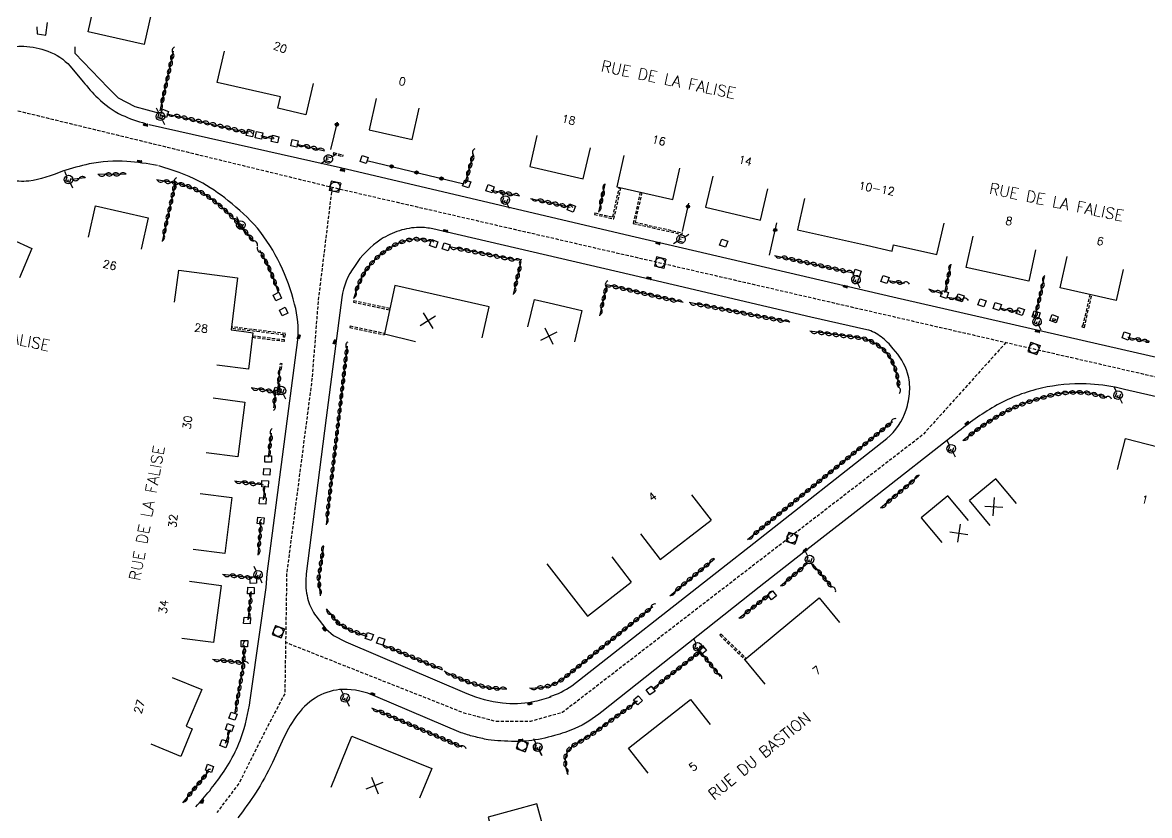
# Model space of a CAD drawing. Header units: millimetres. Extents: x 184999 to 186001, y 128999 to 130000.
# Drawn here: x 185526.6 to 185702.5, y 129392.8 to 129516.6 of the extents above; entities that cross this region are included whole.
import ezdxf
from ezdxf.enums import TextEntityAlignment as Align

# ---------------------------------------------------------------- set-up
doc = ezdxf.new("R2010")
doc.units = ezdxf.units.MM
doc.linetypes.add('DASHED', pattern=[0.75, 0.5, -0.25])
doc.layers.get('0').update_dxf_attribs({"linetype": 'CONTINUOUS'})
for name, color, linetype in [('W0001', 6, 'DASHED'), ('W0008', 7, 'CONTINUOUS'), ('W0100', 7, 'CONTINUOUS'), ('W0112', 1, 'DASHED'), ('W0310', 3, 'CONTINUOUS'), ('W0322', 7, 'CONTINUOUS'), ('W0400', 7, 'CONTINUOUS'), ('W0420', 7, 'CONTINUOUS'), ('W0471', 7, 'CONTINUOUS'), ('W0989', 7, 'CONTINUOUS'), ('W0991', 7, 'CONTINUOUS')]:
    doc.layers.add(name, color=color, linetype=linetype)
doc.styles.get("Standard").update_dxf_attribs({"font": 'romans.shx', "width": 0.85})

# ---------------------------------------------------------------- blocks, each defined once
blk = doc.blocks.new('T400')
for p, q in [((-0.15, 0.3), (0.15, 0.3)), ((-0.15, -0.25), (-0.15, 0.3)), ((-0.15, 0.15), (0.15, 0.15)), ((-0.15, 0), (0.15, 0)), ((0.15, 0.3), (0.15, -0.25)), ((-0.15, -0.15), (0.15, -0.15)), ((-0.15, -0.25), (-0.15, -0.3)), ((-0.15, -0.3), (0.15, -0.3)), ((0.15, -0.3), (0.15, -0.25))]:
    blk.add_line(p, q)
blk = doc.blocks.new('T420')
for p, q in [((0.75, 0.75), (-0.75, 0.75)), ((-0.75, 0.75), (-0.75, -0.75)), ((0.75, 0.75), (0.75, -0.75)), ((0.75, -0.75), (-0.75, -0.75))]:
    blk.add_line(p, q)
blk.add_ellipse((0, 0), major_axis=(-0.53, 0.53), ratio=1, start_param=3.926991, end_param=10.210176)
blk = doc.blocks.new('T471')
for p, q in [((-0.333334, 0.333334), (-0.333334, -0.333334)), ((-0.333334, 0.333334), (0.333334, 0.333334)), ((-0.333334, 0), (0, 0)), ((0.500001, 0.500001), (1.000002, 1.000002)), ((-0.500001, -0.500001), (-1.000002, -1.000002)), ((-0.333334, -0.333334), (0.333334, -0.333334))]:
    blk.add_line(p, q)
blk.add_ellipse((0, 0), major_axis=(0.471405, 0.471405), ratio=1, start_param=5.4977871438, end_param=11.780972451)
blk = doc.blocks.new('t112o')
at = {"color": 0, "linetype": 'Continuous'}
for p, q in [((-0.5, 0.5), (0.5, 0.5)), ((-0.5, -0.5), (-0.5, 0.5)), ((0.5, 0.5), (0.5, -0.5)), ((0.5, -0.5), (-0.5, -0.5))]:
    blk.add_line(p, q, dxfattribs=at)
blk = doc.blocks.new('t991o')
at = {"color": 0, "linetype": 'Continuous'}
for p, q in [((-1, 1), (1, -1)), ((-1, -1), (1, 1))]:
    blk.add_line(p, q, dxfattribs=at)
blk = doc.blocks.new('t310o')
at = {"color": 0, "linetype": 'Continuous'}
for centre, start, end in [((-0.5, 0.38), 216.8699, 323.1304), ((0.5, -0.37), 36.8699, 143.1303)]:
    blk.add_arc(centre, 0.625, start, end, dxfattribs=at)
blk = doc.blocks.new('t322o')
at = {"color": 0, "linetype": 'Continuous'}
for radius in [0.25, 0.15]:
    blk.add_circle((0, 0), radius, dxfattribs=at)

msp = doc.modelspace()

# ---------------------------------------------------------------- linework, layer by layer
at = {"layer": 'W0001', "flags": 128}
for points in [[(185516.41, 129505.13), (185574.92, 129490.9), (185680.14, 129466.66), (185730.5, 129455.13), (185740.21, 129462.28), (185751.22, 129470.38)], [(185574.92, 129490.9), (185572.75, 129473.18), (185571.79, 129460.99), (185567.83, 129430.55), (185567.55, 129411.87), (185564.31, 129405.68), (185560.39, 129397.84), (185556.94, 129393.31)], [(185680.14, 129466.66), (185667.16, 129452.25), (185610.89, 129408.9), (185605.91, 129407.52), (185600.4, 129407.52), (185595.53, 129408.82), (185576.83, 129416.21), (185567.67, 129419.83)]]:
    msp.add_lwpolyline(points, dxfattribs=at)
at = {"layer": 'W0008', "flags": 128}
for points in [[(185528.82, 129515.92), (185528.89, 129514.83), (185530.23, 129514.62), (185530.49, 129516.59)], [(185534.74, 129512.82), (185534.78, 129511.81), (185539.96, 129506.39), (185541.52, 129504.85), (185544.12, 129503.48), (185547.97, 129502.43)]]:
    msp.add_lwpolyline(points, dxfattribs=at)
for points in [[(185547.66, 129494.29, 0.0273), (185542.9, 129494.93, 0.0645), (185537, 129494.52, 0.0233), (185532.82, 129493.41, -0.0709), (185527.56, 129491.85, -0.0749), (185524.52, 129492.02, -0.0733), (185521.62, 129493.07, -0.0973), (185518.4, 129495.74, -0.0997), (185516.44, 129499.41, -0.0895), (185516.05, 129503.1, -0.0885), (185516.95, 129506.68, -0.072), (185518.55, 129509.16, -0.0683), (185520.78, 129511.11, -0.0726), (185523.68, 129512.48, -0.08), (185526.81, 129512.91, -0.086), (185530.53, 129512.11, -0.1264), (185534.04, 129509.8), (185536.07, 129507.36, 0.0271), (185538.35, 129504.83, 0.0795), (185542.09, 129502.16, 0.0405), (185545.82, 129500.84)], [(185546.35, 129500.69), (185576.22, 129493.95), (185621.59, 129483.31), (185629.66, 129481.46), (185662.48, 129473.81), (185685.92, 129468.43), (185710.45, 129462.79), (185718.94, 129460.81, 0.0284), (185723.47, 129459.98, 0.0644), (185728.04, 129459.98, 0.0374), (185731.09, 129460.7, 0.085), (185736, 129462.92), (185749.69, 129472.98)], [(185553.66, 129394.16, 0.029), (185557.82, 129399.36, 0.0776), (185561.21, 129406.39, 0.0368), (185562.35, 129412.3), (185564.61, 129428.42), (185564.77, 129430.53), (185569.56, 129467.1, 0.0926), (185569.07, 129472.66, 0.0521), (185566.82, 129478.86, 0.0625), (185563.27, 129484.49, 0.0505), (185558.7, 129488.79, 0.0475), (185554.14, 129491.85, 0.0438), (185547.86, 129494.22)], [(185608.93, 129411.39, 0.078), (185612.35, 129413.07), (185635.71, 129431.39), (185640.8, 129435.32), (185661.53, 129451.67, 0.1443), (185664.54, 129456.13, 0.0684), (185665.1, 129459.02, 0.0854), (185664.79, 129461.86, 0.1033), (185662.54, 129465.69, 0.0535), (185660.67, 129467.53, 0.1088), (185658.41, 129468.65), (185649.66, 129470.62), (185621.33, 129477.28), (185590.68, 129484.38, 0.0592), (185588.52, 129484.61, 0.0744), (185585.43, 129484.11, 0.0656), (185582.59, 129482.77, 0.104), (185578.41, 129478.54, 0.1149), (185576.43, 129473.7), (185574.02, 129454.88), (185570.88, 129430.56), (185570.83, 129429.52, 0.0845), (185571.21, 129426.38, 0.0933), (185572.4, 129423.97), (185573.97, 129421.96), (185575.16, 129420.9), (185577.06, 129419.91), (185595.96, 129411.89, 0.0738), (185601.52, 129410.4, 0.0736), (185606.19, 129410.58, 0.0257), (185609.13, 129411.36)], [(185706.6, 129457.51), (185698.63, 129459.32), (185697.8, 129459.52, 0.0498), (185692.67, 129460.2, 0.0645), (185685.7, 129459.53, 0.069), (185678.75, 129456.91, 0.0408), (185672.79, 129452.82), (185659.08, 129442.09), (185648.58, 129433.91), (185641.63, 129428.46), (185617.04, 129409.01, -0.0638), (185612.84, 129406.4, -0.0349), (185609.65, 129405.32, -0.0429), (185605.63, 129404.47, -0.0375), (185601.3, 129404.48, -0.0271), (185599.28, 129404.65, -0.0228), (185597.06, 129405.17, -0.038), (185595.1, 129405.75), (185581.74, 129411.42, 0.1094), (185576.61, 129412.51, 0.1161), (185572.74, 129411.44, 0.102), (185569.6, 129408.65, 0.055), (185567.41, 129404.98), (185565.6, 129401.1, -0.0345), (185562.97, 129396.32, -0.017), (185560.21, 129392.46)]]:
    msp.add_lwpolyline(points, format="xyb", dxfattribs=at)
at = {"layer": 'W0100'}
for p, q in [((185678.58, 129445.37), (185674.46, 129441.97)), ((185681.77, 129441.52), (185678.58, 129445.37)), ((185631.05, 129442.88), (185634.1, 129438.91)), ((185677.65, 129438.11), (185674.46, 129441.97)), ((185626.15, 129432.81), (185634.1, 129438.91)), ((185623.1, 129436.77), (185626.15, 129432.81)), ((185618.58, 129433.21), (185621.63, 129429.25))]:
    msp.add_line(p, q, dxfattribs=at)
at = {"layer": 'W0100', "flags": 128}
for points in [[(185546.69, 129518.03), (185545.59, 129513.16), (185536.86, 129515.13), (185537.96, 129520)], [(185571.96, 129507.07), (185570.83, 129502.2), (185566.46, 129503.23), (185566.87, 129504.99), (185556.99, 129507.26), (185558.11, 129512.13)], [(185581.8, 129504.74), (185580.71, 129499.86), (185587.41, 129498.36), (185588.5, 129503.24)], [(185606.91, 129498.99), (185605.78, 129494.12), (185614.13, 129492.18), (185615.26, 129497.05)], [(185620.5, 129495.83), (185619.41, 129490.95), (185628.14, 129488.99), (185629.24, 129493.86)], [(185634.36, 129492.63), (185633.23, 129487.76), (185641.8, 129485.76), (185642.94, 129490.63)], [(185648.68, 129489.14), (185647.57, 129484.26), (185658.35, 129481.83), (185662.37, 129480.92), (185662.59, 129481.89), (185669.36, 129480.38), (185670.47, 129485.26)], [(185536.88, 129483.1), (185537.98, 129487.98), (185546.21, 129486.12), (185545.1, 129481.24)], [(185518.42, 129481.27), (185520.34, 129485.88), (185525.29, 129483.82), (185524.87, 129482.8), (185528.06, 129481.34), (185526.14, 129476.73)], [(185684.77, 129481.14), (185683.72, 129476.25), (185673.94, 129478.37), (185675, 129483.25)], [(185698.46, 129478.06), (185697.34, 129473.19), (185688.58, 129475.21), (185689.7, 129480.09)], [(185550.34, 129472.97), (185550.99, 129477.93), (185560.17, 129476.73), (185559.17, 129468.62), (185561.59, 129468.32), (185562.58, 129468.19), (185561.87, 129462.49), (185556.91, 129463.11)], [(185598.37, 129467.38), (185599.46, 129472.25), (185584.73, 129475.56), (185583.11, 129468.03), (185587.97, 129466.81)], [(185605.48, 129469.11), (185606.52, 129473.39), (185608.84, 129472.85), (185613.91, 129471.65), (185612.77, 129466.78)], [(185556.36, 129458.01), (185561.32, 129457.37), (185560.21, 129448.81), (185555.25, 129449.45)], [(185697.57, 129446.83), (185698.82, 129451.68), (185709.1, 129449.02), (185707.85, 129444.18)], [(185554.34, 129443.1), (185559.3, 129442.47), (185558.18, 129433.71), (185553.22, 129434.34)], [(185674.27, 129438.86), (185671.08, 129442.71), (185666.92, 129439.27), (185670.11, 129435.42)], [(185608.43, 129432.09), (185614.8, 129423.96), (185621.63, 129429.25)], [(185552.65, 129429.39), (185557.61, 129428.74), (185556.43, 129419.83), (185551.47, 129420.48)], [(185642.56, 129413.35), (185639.37, 129417.2), (185650.98, 129426.82), (185654.17, 129422.96)], [(185549.98, 129414.39), (185554.6, 129412.47), (185552.16, 129406.75), (185553.07, 129406.33), (185551.29, 129402.03), (185546.67, 129403.95)], [(185624.3, 129399.42), (185621.22, 129403.36), (185630.89, 129410.94), (185633.98, 129407.01)], [(185574.81, 129397.25), (185578.03, 129405.2), (185590.48, 129400.16), (185588.6, 129395.53)], [(185610.34, 129382.13), (185606.91, 129394.63), (185599.32, 129392.59), (185600.62, 129387.76)]]:
    msp.add_lwpolyline(points, dxfattribs=at)
at = {"layer": 'W0112'}
for p, q in [((185575.17, 129496.3), (185575.11, 129496.06)), ((185575.11, 129496.06), (185576.53, 129495.7)), ((185575.17, 129496.3), (185576.6, 129495.94)), ((185576.6, 129495.94), (185576.53, 129495.7)), ((185618.74, 129486.25), (185619.78, 129490.87)), ((185618.93, 129485.95), (185620.03, 129490.81)), ((185623.05, 129490.13), (185621.95, 129485.25)), ((185623.29, 129490.08), (185622.24, 129485.44)), ((185615.96, 129486.88), (185615.9, 129486.64)), ((185615.9, 129486.64), (185618.93, 129485.95)), ((185615.96, 129486.88), (185618.74, 129486.25)), ((185621.95, 129485.25), (185629.52, 129483.53)), ((185622.24, 129485.44), (185629.58, 129483.77)), ((185629.58, 129483.77), (185629.49, 129483.47)), ((185692.19, 129469.33), (185693.3, 129474.12)), ((185578.31, 129473.22), (185578.26, 129472.97)), ((185578.26, 129472.97), (185583.91, 129471.76)), ((185578.31, 129473.22), (185583.97, 129472)), ((185692.38, 129469.02), (185693.54, 129474.07)), ((185567.36, 129467.84), (185559.2, 129468.85)), ((185567.64, 129468.05), (185559.23, 129469.1)), ((185577.74, 129469.26), (185577.7, 129469.02)), ((185577.7, 129469.02), (185583.08, 129467.86)), ((185577.74, 129469.26), (185583.13, 129468.11)), ((185687.48, 129470.4), (185687.43, 129470.16)), ((185687.43, 129470.16), (185687.82, 129470.08)), ((185687.48, 129470.4), (185687.87, 129470.32)), ((185687.87, 129470.32), (185687.82, 129470.08)), ((185692.07, 129469.36), (185692.01, 129469.12)), ((185692.01, 129469.12), (185692.38, 129469.02)), ((185692.07, 129469.36), (185692.19, 129469.33)), ((185567.49, 129466.8), (185562.48, 129467.42)), ((185567.52, 129467.05), (185562.51, 129467.67)), ((185567.32, 129467.51), (185567.36, 129467.84)), ((185567.57, 129467.48), (185567.32, 129467.51)), ((185567.49, 129466.8), (185567.52, 129467.05)), ((185567.57, 129467.48), (185567.64, 129468.05)), ((185583.13, 129468.11), (185583.08, 129467.86)), ((185702.01, 129466.97), (185701.99, 129466.72)), ((185701.99, 129466.72), (185702.44, 129466.69)), ((185702.01, 129466.97), (185702.46, 129466.94)), ((185702.46, 129466.94), (185702.44, 129466.69)), ((185566.75, 129462.42), (185566.86, 129463.37)), ((185566.75, 129462.42), (185567, 129462.39)), ((185567.11, 129463.34), (185566.86, 129463.37)), ((185567, 129462.39), (185567.11, 129463.34)), ((185635.66, 129421.13), (185635.49, 129420.95)), ((185635.49, 129420.95), (185639.37, 129417.2)), ((185635.66, 129421.13), (185639.54, 129417.38))]:
    msp.add_line(p, q, dxfattribs=at)
at = {"layer": 'W0310'}
for p, q in [((185548.08, 129502.81), (185550.18, 129512.12)), ((185549.15, 129502.37), (185561.87, 129499.4)), ((185563.81, 129498.95), (185565.71, 129498.47)), ((185569.4, 129497.64), (185573.73, 129496.6)), ((185595.73, 129491.48), (185597.03, 129496.14)), ((185536.3, 129492.35), (185534.28, 129492.08)), ((185542.78, 129492.93), (185538.33, 129492.86)), ((185550.44, 129491.5), (185548.38, 129482.4)), ((185599.79, 129490.41), (185604.19, 129489.54)), ((185616.57, 129487.02), (185617.54, 129491.37)), ((185605.92, 129489.16), (185612.09, 129487.77)), ((185604.04, 129479.44), (185593.24, 129481.58)), ((185644, 129480.23), (185656.29, 129477.52)), ((185603.24, 129474.17), (185604.45, 129479.29)), ((185670.6, 129474.47), (185671.56, 129478.88)), ((185661.79, 129476.33), (185664.29, 129475.9)), ((185684.66, 129470.47), (185686.18, 129476.89)), ((185668.05, 129475.03), (185670.21, 129474.28)), ((185646.42, 129469.82), (185630.67, 129472.88)), ((185670.99, 129473.75), (185673.32, 129473.37)), ((185679.17, 129472.09), (185681.94, 129471.41)), ((185699.15, 129467.48), (185701.96, 129466.84)), ((185577.28, 129466.08), (185573.99, 129438.22)), ((185566.48, 129459.19), (185566.83, 129462.49)), ((185639.8, 129435.89), (185662.44, 129454.32)), ((185564.99, 129448.78), (185565.48, 129452.51)), ((185564.2, 129444.37), (185559.67, 129445.02)), ((185666.49, 129445.77), (185660.57, 129440.8)), ((185564.21, 129442.1), (185564.45, 129443.96)), ((185563.39, 129433.45), (185563.87, 129438.59)), ((185627.64, 129427.13), (185634.64, 129432.91)), ((185649.17, 129432.16), (185644.92, 129428.63)), ((185649.95, 129432.08), (185652.96, 129428.45)), ((185562.42, 129429.92), (185557.81, 129430.45)), ((185561.82, 129423.36), (185562.35, 129427.62)), ((185643.17, 129427.29), (185638.45, 129423.59)), ((185582.73, 129419.53), (185592.13, 129415.59)), ((185560.93, 129416.67), (185556.28, 129417.2)), ((185595.23, 129403.51), (185581.14, 129409.6)), ((185558.3, 129404.14), (185559.04, 129406.1)), ((185551.61, 129394.83), (185555.75, 129399.81))]:
    msp.add_line(p, q, dxfattribs=at)
at = {"layer": 'W0310', "flags": 128}
for points in [[(185562.71, 129482.44, 0.0154), (185559.76, 129485.8, 0.0542), (185555.57, 129489.42, 0.105), (185550.63, 129491.51), (185547.5, 129492.06)], [(185590.45, 129482.38, 0.056), (185588.13, 129482.78, 0.1541), (185583.44, 129481.07, 0.1149), (185579.71, 129477.12, 0.0486), (185578.28, 129473.49)], [(185566.54, 129474.39, 0.0294), (185565.11, 129478.25, 0.0223), (185563.64, 129481)], [(185663.41, 129459.65, 0.1018), (185662.15, 129464.14, 0.1106), (185660.02, 129466.29, 0.1099), (185657.2, 129467.38), (185649.54, 129468.41)], [(185695.89, 129458.04, 0.0382), (185692.7, 129458.81, 0.1015), (185685.6, 129457.98, 0.0495), (185680.15, 129455.9, 0.0452), (185673.39, 129451.32)], [(185605.77, 129412.73, 0.0824), (185609.21, 129413.19, 0.0793), (185611.9, 129414.9), (185624.99, 129425.44)], [(185592.44, 129415.39, 0.0754), (185599.29, 129412.81, 0.0303), (185602.23, 129412.6)], [(185622.33, 129410.41, 0.0072), (185617.96, 129407.29, -0.0205), (185615.18, 129405.31), (185612.56, 129403.68, 0.1951), (185611.37, 129401.93, 0.1302), (185611.75, 129399.22)]]:
    msp.add_lwpolyline(points, format="xyb", dxfattribs=at)
for points in [[(185629.75, 129472.88), (185617.81, 129475.67), (185616.67, 129470.8)], [(185565.81, 129456.46), (185566.12, 129458.93), (185562.27, 129459.56)], [(185573.57, 129434.88), (185572.82, 129429.79), (185573.07, 129427.1)], [(185573.98, 129425.1), (185575.89, 129422.84), (185577.67, 129421.81), (185580.36, 129420.76)], [(185559.76, 129408.71), (185561.07, 129416.14), (185561.26, 129419.37)], [(185625.02, 129412.63), (185632.41, 129418.44), (185635.5, 129414.51)]]:
    msp.add_lwpolyline(points, dxfattribs=at)
at = {"layer": 'W0322'}
for p, q in [((185574.75, 129496.79), (185575.76, 129501.03)), ((185580.34, 129495.08), (185595.48, 129491.4)), ((185629.62, 129483.98), (185630.62, 129488.43)), ((185643.24, 129480.31), (185644.37, 129485.33))]:
    msp.add_line(p, q, dxfattribs=at)

# ---------------------------------------------------------------- block references
at = {"layer": 'W0112'}
for p, rotation in [((185548.76, 129502.42), 70.7052), ((185562.13, 129499.34), 347.685), ((185563.5, 129498.99), 347.685), ((185566.01, 129498.4), 347.685), ((185569.06, 129497.73), 347.685), ((185579.93, 129495.23), 70.7052), ((185595.94, 129491.42), 70.7052), ((185599.59, 129490.66), 70.7052), ((185612.28, 129487.65), 70.7052), ((185590.8, 129482.08), 70.7052), ((185592.73, 129481.59), 70.7052), ((185636.06, 129482.16), 70.7052), ((185656.92, 129477.47), 70.7052), ((185661.25, 129476.5), 70.7052), ((185566.38, 129473.83), 115.6820871667115), ((185670.55, 129474.14), 70.7052), ((185672.97, 129473.62), 70.7052), ((185676.4, 129472.84), 70.7052), ((185678.78, 129472.27), 70.7052), ((185567.36, 129471.48), 115.6820657874119), ((185682.38, 129471.5), 70.7052), ((185684.85, 129470.96), 70.7052), ((185687.65, 129470.38), 70.7052), ((185698.9, 129467.68), 70.7052), ((185566.36, 129459.07), 70.7052), ((185564.95, 129448.47), 89.8697983157118), ((185564.74, 129446.48), 88.21741047875537), ((185564.46, 129444.6), 87.3916869282073), ((185564.1, 129441.94), 85.94855930302671), ((185563.77, 129438.85), 85.43737719111485), ((185562.25, 129427.94), 89.1262819078446), ((185562.62, 129429.57), 91.24595966376606), ((185643.59, 129427.18), 38.67879654725267), ((185561.66, 129423.27), 85.43741856506058), ((185580.74, 129420.77), 70.7052), ((185561.25, 129419.66), 89.12624094576323), ((185582.52, 129420.03), 70.7052), ((185632.69, 129418.64), 38.72056094303117), ((185624.65, 129412.34), 37.03640530796127), ((185622.69, 129410.82), 41.18629514578139), ((185559.46, 129408.33), 70.7052), ((185558.93, 129406.54), 70.7052), ((185558.05, 129404.05), 70.7052), ((185555.79, 129400.19), 70.7052)]:
    msp.add_blockref('t112o', p, dxfattribs=dict(at, rotation=rotation))
at = {"layer": 'W0310'}
for p, rotation in [((185550.11, 129511.82), 77.28824226871106), ((185549.86, 129510.7), 77.28824226871106), ((185549.35, 129508.44), 77.28824226871106), ((185549.6, 129509.57), 77.28824226871106), ((185549.1, 129507.32), 77.28824226871106), ((185548.59, 129505.06), 77.28824226871106), ((185548.84, 129506.19), 77.28824226871106), ((185548.33, 129503.94), 77.28824226871106), ((185550.27, 129502.11), 346.8726119556156), ((185551.4, 129501.84), 346.8726119556156), ((185552.52, 129501.58), 346.8726119556156), ((185553.65, 129501.32), 346.8726119556156), ((185554.77, 129501.06), 346.8726119556156), ((185555.9, 129500.79), 346.8726119556156), ((185557.02, 129500.53), 346.8726119556156), ((185558.15, 129500.27), 346.8726119556156), ((185559.27, 129500.01), 346.8726119556156), ((185560.4, 129499.74), 346.8726119556156), ((185561.52, 129499.48), 346.8726119556156), ((185564.93, 129498.67), 346.0197329502054), ((185570.53, 129497.37), 346.5067705134982), ((185571.65, 129497.1), 346.5067705134982), ((185572.77, 129496.83), 346.5067705134982), ((185596.66, 129494.82), 74.45237777890313), ((185596.97, 129495.93), 74.45237777890313), ((185596.04, 129492.59), 74.45237777890313), ((185596.35, 129493.7), 74.45237777890313), ((185535.43, 129492.24), 187.7087237406524), ((185539.48, 129492.88), 180.8752072363828), ((185540.64, 129492.9), 180.8752072363828), ((185541.79, 129492.91), 180.8752072363828), ((185548.63, 129491.86), 170.1341930569044), ((185549.77, 129491.66), 170.1341930569044), ((185550.91, 129491.45), 167.7355298275969), ((185550.42, 129491.41), 257.2637638565796), ((185552.02, 129491.16), 162.6173598364335), ((185549.91, 129489.16), 257.2637638565796), ((185550.16, 129490.28), 257.2637638565796), ((185553.11, 129490.77), 157.4991898452701), ((185554.15, 129490.28), 152.3810198541067), ((185555.15, 129489.7), 147.2628498629433), ((185600.92, 129490.18), 348.7863906152606), ((185602.05, 129489.96), 348.7863906152606), ((185603.19, 129489.74), 348.7863906152606), ((185617.07, 129489.27), 77.3193031614449), ((185617.33, 129490.4), 77.3193031614449), ((185549.65, 129488.03), 257.2637638565796), ((185556.1, 129489.04), 143.8968518562966), ((185557.02, 129488.34), 141.3108106345368), ((185557.9, 129487.59), 138.7247694127771), ((185607.05, 129488.9), 347.3244779011151), ((185608.18, 129488.65), 347.3244779011151), ((185609.3, 129488.4), 347.3244779011151), ((185610.43, 129488.14), 347.3244779011151), ((185611.56, 129487.89), 347.3244779011151), ((185616.82, 129488.15), 77.3193031614449), ((185549.14, 129485.78), 257.2637638565796), ((185549.4, 129486.9), 257.2637638565796), ((185558.76, 129486.81), 136.1387281910174), ((185559.57, 129485.99), 133.5526869692577), ((185548.89, 129484.65), 257.2637638565796), ((185560.36, 129485.15), 132.410139369366), ((185561.13, 129484.29), 131.4989307627936), ((185548.64, 129483.52), 257.2637638565796), ((185561.89, 129483.42), 130.5877221562212), ((185562.63, 129482.53), 129.6765135496489), ((185586.4, 129482.52), 194.661789012565), ((185587.54, 129482.73), 186.6776346396825), ((185588.69, 129482.73), 173.5009243968128), ((185589.82, 129482.54), 167.2519842966014), ((185563.79, 129480.74), 120.2984793101566), ((185583.32, 129480.99), 214.2718642628234), ((185584.28, 129481.63), 210.6300977583301), ((185585.31, 129482.15), 202.6459433854476), ((185594.37, 129481.35), 168.7922178500291), ((185595.5, 129481.13), 168.7922178500291), ((185596.64, 129480.9), 168.7922178500291), ((185564.36, 129479.73), 118.4047739277205), ((185564.89, 129478.7), 116.5110685452844), ((185580.78, 129478.65), 230.856681697875), ((185581.55, 129479.51), 225.3284092195245), ((185582.4, 129480.29), 219.8001367411739), ((185597.77, 129480.68), 168.7922178500291), ((185598.9, 129480.45), 168.7922178500291), ((185600.03, 129480.23), 168.7922178500291), ((185601.17, 129480), 168.7922178500291), ((185602.3, 129479.78), 168.7922178500291), ((185603.43, 129479.56), 168.7922178500291), ((185604.3, 129478.66), 76.7368604037244), ((185645.13, 129479.98), 347.5628238307764), ((185646.25, 129479.73), 347.5628238307764), ((185647.38, 129479.48), 347.5628238307764), ((185648.51, 129479.24), 347.5628238307764), ((185649.64, 129478.99), 347.5628238307764), ((185565.37, 129477.65), 112.6153753746928), ((185579.52, 129476.72), 244.0497589281266), ((185580.09, 129477.72), 236.3849541762256), ((185604.04, 129477.54), 76.7368604037244), ((185650.76, 129478.74), 347.5628238307764), ((185651.89, 129478.49), 347.5628238307764), ((185653.02, 129478.24), 347.5628238307764), ((185654.15, 129477.99), 347.5628238307764), ((185655.28, 129477.74), 347.5628238307764), ((185671.09, 129476.73), 77.79953127239487), ((185671.34, 129477.85), 77.79953127239487), ((185565.79, 129476.58), 110.7258656324937), ((185566.19, 129475.49), 108.8363558902945), ((185579.04, 129475.67), 247.3413822136795), ((185603.51, 129475.29), 76.7368604037244), ((185603.77, 129476.41), 76.7368604037244), ((185617.73, 129475.3), 256.8392691164998), ((185618.57, 129475.5), 166.8399455438543), ((185662.93, 129476.13), 350.2653576141075), ((185664.07, 129475.94), 350.2653576141075), ((185670.85, 129475.6), 77.79953127239487), ((185685.72, 129474.96), 76.72883037953538), ((185685.99, 129476.09), 76.72883037953538), ((185578.63, 129474.59), 250.6330054992322), ((185617.46, 129474.18), 256.8392691164998), ((185619.69, 129475.23), 166.8399455438543), ((185620.82, 129474.97), 166.8399455438543), ((185621.94, 129474.71), 166.8399455438543), ((185623.07, 129474.44), 166.8399455438543), ((185624.19, 129474.18), 166.8399455438543), ((185625.32, 129473.92), 166.8399455438543), ((185626.44, 129473.66), 166.8399455438543), ((185669.14, 129474.65), 340.7046184484318), ((185685.46, 129473.84), 76.72883037953538), ((185616.94, 129471.93), 256.8392691164998), ((185617.2, 129473.05), 256.8392691164998), ((185627.57, 129473.39), 166.8399455438543), ((185628.69, 129473.13), 166.8399455438543), ((185631.8, 129472.66), 168.9830527644675), ((185632.93, 129472.44), 168.9830527644675), ((185634.07, 129472.22), 168.9830527644675), ((185635.2, 129472), 168.9830527644675), ((185672.14, 129473.56), 350.8507249108616), ((185673.28, 129473.38), 350.8507249108616), ((185684.93, 129471.59), 76.72883037953538), ((185685.19, 129472.72), 76.72883037953538), ((185636.34, 129471.78), 168.9830527644675), ((185637.47, 129471.56), 168.9830527644675), ((185638.6, 129471.34), 168.9830527644675), ((185639.74, 129471.12), 168.9830527644675), ((185640.87, 129470.9), 168.9830527644675), ((185642, 129470.68), 168.9830527644675), ((185643.14, 129470.46), 168.9830527644675), ((185644.27, 129470.23), 168.9830527644675), ((185680.29, 129471.81), 346.2830694522582), ((185681.42, 129471.54), 346.2830694522582), ((185645.41, 129470.01), 168.9830527644675), ((185650.68, 129468.26), 172.29682171267), ((185651.82, 129468.1), 172.29682171267), ((185652.97, 129467.95), 172.29682171267), ((185654.11, 129467.79), 172.29682171267), ((185655.26, 129467.64), 172.29682171267), ((185656.4, 129467.49), 172.29682171267), ((185657.55, 129467.32), 168.6490861517276), ((185658.65, 129467), 159.1496295262457), ((185659.69, 129466.5), 149.6501729007638), ((185700.27, 129467.22), 347.1152730086565), ((185701.4, 129466.97), 347.1152730086565), ((185577.11, 129464.6), 263.2582554161811), ((185577.24, 129465.74), 263.2582554161811), ((185660.64, 129465.84), 140.9922121044248), ((185661.48, 129465.05), 131.4364459365628), ((185576.97, 129463.45), 263.2582554161811), ((185662.16, 129464.12), 117.1242802429766), ((185662.64, 129463.07), 111.4036088209945), ((185566.72, 129461.48), 83.9618560410507), ((185576.7, 129461.16), 263.2582554161811), ((185576.84, 129462.3), 263.2582554161811), ((185663.01, 129461.97), 105.6829373990124), ((185663.26, 129460.85), 99.96226597703023), ((185566.6, 129460.34), 83.9618560410507), ((185576.57, 129460.01), 263.2582554161811), ((185663.4, 129459.7), 94.24159455504808), ((185563.41, 129459.37), 170.6317879762143), ((185564.55, 129459.19), 170.6317879762143), ((185565.69, 129459), 170.6317879762143), ((185566.03, 129458.22), 82.8849799237972), ((185576.3, 129457.72), 263.2582554161811), ((185576.43, 129458.86), 263.2582554161811), ((185685.45, 129457.93), 195.4848531597267), ((185686.56, 129458.26), 195.0491692104266), ((185687.68, 129458.53), 191.3306267960868), ((185688.82, 129458.72), 187.612084381747), ((185689.97, 129458.83), 183.8935419674072), ((185691.12, 129458.87), 180.1749995530674), ((185692.28, 129458.84), 176.4564571387276), ((185693.42, 129458.68), 168.9539439382644), ((185694.55, 129458.43), 165.873011346942), ((185695.66, 129458.12), 162.7920787556196), ((185565.89, 129457.07), 82.8849799237972), ((185576.16, 129456.57), 263.2582554161811), ((185680.07, 129455.86), 209.0720133659955), ((185681.11, 129456.36), 204.4450841795228), ((185682.17, 129456.82), 202.2050264245738), ((185683.25, 129457.23), 199.9649686696248), ((185684.34, 129457.6), 197.7249109146757), ((185575.89, 129454.27), 263.2582554161811), ((185576.02, 129455.42), 263.2582554161811), ((185662.2, 129454.12), 39.13837987262935), ((185677.11, 129454.06), 213.4615900274682), ((185678.08, 129454.68), 211.9983978069773), ((185679.07, 129455.28), 210.5352055864864), ((185565.44, 129452.22), 82.61146400694743), ((185575.62, 129451.98), 263.2582554161811), ((185575.75, 129453.13), 263.2582554161811), ((185660.4, 129452.66), 39.13837987262935), ((185661.3, 129453.39), 39.13837987262935), ((185675.22, 129452.74), 216.3879744684499), ((185676.16, 129453.41), 214.9247822479591), ((185565.29, 129451.07), 82.61146400694743), ((185575.48, 129450.83), 263.2582554161811), ((185657.72, 129450.47), 39.13837987262935), ((185658.61, 129451.2), 39.13837987262935), ((185659.51, 129451.93), 39.13837987262935), ((185674.3, 129452.04), 217.8511666889408), ((185565.14, 129449.92), 82.61146400694743), ((185575.21, 129448.54), 263.2582554161811), ((185575.35, 129449.69), 263.2582554161811), ((185655.92, 129449.02), 39.13837987262935), ((185656.82, 129449.74), 39.13837987262935), ((185575.07, 129447.39), 263.2582554161811), ((185654.13, 129447.56), 39.13837987262935), ((185655.03, 129448.29), 39.13837987262935), ((185574.8, 129445.1), 263.2582554161811), ((185574.94, 129446.25), 263.2582554161811), ((185651.45, 129445.37), 39.13837987262935), ((185652.34, 129446.1), 39.13837987262935), ((185653.24, 129446.83), 39.13837987262935), ((185665.88, 129445.26), 220.0411341923335), ((185560.81, 129444.86), 171.8218117442128), ((185561.95, 129444.7), 171.8218117442128), ((185563.09, 129444.53), 171.8218117442128), ((185564.36, 129443.25), 82.75269610059105), ((185574.67, 129443.95), 263.2582554161811), ((185649.65, 129443.91), 39.13837987262935), ((185650.55, 129444.64), 39.13837987262935), ((185664.11, 129443.77), 220.0411341923335), ((185664.99, 129444.51), 220.0411341923335), ((185574.4, 129441.66), 263.2582554161811), ((185574.53, 129442.8), 263.2582554161811), ((185646.97, 129441.73), 39.13837987262935), ((185647.86, 129442.45), 39.13837987262935), ((185648.76, 129443.18), 39.13837987262935), ((185662.34, 129442.29), 220.0411341923335), ((185663.23, 129443.03), 220.0411341923335), ((185574.26, 129440.51), 263.2582554161811), ((185645.17, 129440.27), 39.13837987262935), ((185646.07, 129441), 39.13837987262935), ((185661.46, 129441.54), 220.0411341923335), ((185563.82, 129438.05), 84.7414665069264), ((185574.13, 129439.36), 263.2582554161811), ((185642.49, 129438.08), 39.13837987262935), ((185643.38, 129438.81), 39.13837987262935), ((185644.28, 129439.54), 39.13837987262935), ((185563.71, 129436.9), 84.7414665069264), ((185640.7, 129436.62), 39.13837987262935), ((185641.59, 129437.35), 39.13837987262935), ((185563.5, 129434.6), 84.7414665069264), ((185563.6, 129435.75), 84.7414665069264), ((185573.27, 129432.83), 261.6825506142675), ((185573.44, 129433.97), 261.6825506142675), ((185573.1, 129431.69), 261.6825506142675), ((185632.99, 129431.54), 39.50450547434595), ((185633.88, 129432.27), 39.50450547434595), ((185648.47, 129431.58), 219.7067817006129), ((185650.69, 129431.19), 309.6288588388521), ((185558.96, 129430.32), 173.4375836867168), ((185560.1, 129430.19), 173.4375836867168), ((185561.25, 129430.05), 173.4375836867168), ((185562.4, 129429.92), 173.4375836867168), ((185572.86, 129429.4), 275.2711377413417), ((185572.93, 129430.54), 261.6825506142675), ((185630.31, 129429.34), 39.50450547434595), ((185631.2, 129430.07), 39.50450547434595), ((185632.1, 129430.81), 39.50450547434595), ((185645.8, 129429.37), 219.7067817006129), ((185646.69, 129430.11), 219.7067817006129), ((185647.58, 129430.84), 219.7067817006129), ((185651.43, 129430.3), 309.6288588388521), ((185652.16, 129429.41), 309.6288588388521), ((185572.97, 129428.25), 275.2711377413417), ((185628.53, 129427.87), 39.50450547434595), ((185629.42, 129428.6), 39.50450547434595), ((185652.9, 129428.52), 309.6288588388521), ((185562.11, 129425.65), 82.87332760764512), ((185562.25, 129426.8), 82.87332760764512), ((185642.09, 129426.44), 218.1323196281784), ((185643, 129427.15), 218.1323196281784), ((185561.97, 129424.51), 82.87332760764512), ((185574.73, 129424.22), 310.1313316967172), ((185623.78, 129424.47), 38.84581609276155), ((185624.68, 129425.19), 38.84581609276155), ((185639.36, 129424.3), 218.1323196281784), ((185640.27, 129425.01), 218.1323196281784), ((185641.18, 129425.73), 218.1323196281784), ((185575.47, 129423.34), 310.1313316967172), ((185576.33, 129422.59), 329.9278677247867), ((185621.08, 129422.29), 38.84581609276155), ((185621.98, 129423.02), 38.84581609276155), ((185622.88, 129423.74), 38.84581609276155), ((185577.33, 129422.01), 329.9278677247867), ((185578.38, 129421.54), 338.6935701605745), ((185579.45, 129421.12), 338.6935701605745), ((185619.29, 129420.84), 38.84581609276155), ((185620.19, 129421.57), 38.84581609276155), ((185561.23, 129418.99), 86.77125259633374), ((185583.79, 129419.08), 337.2335749678139), ((185617.49, 129419.4), 38.84581609276155), ((185618.39, 129420.12), 38.84581609276155), ((185561.17, 129417.83), 86.77125259633374), ((185584.86, 129418.64), 337.2335749678139), ((185585.92, 129418.19), 337.2335749678139), ((185586.99, 129417.74), 337.2335749678139), ((185588.05, 129417.3), 337.2335749678139), ((185614.79, 129417.22), 38.84581609276155), ((185615.69, 129417.95), 38.84581609276155), ((185616.59, 129418.67), 38.84581609276155), ((185631.37, 129417.63), 38.15311787559951), ((185632.28, 129418.34), 38.15311787559951), ((185633.02, 129417.65), 308.1522708397743), ((185557.43, 129417.07), 173.4376676804708), ((185558.58, 129416.94), 173.4376676804708), ((185559.73, 129416.8), 173.4376676804708), ((185560.87, 129416.67), 173.4376676804708), ((185560.97, 129415.54), 80.0081343802772), ((185561.1, 129416.68), 86.77125259633374), ((185589.12, 129416.85), 337.2335749678139), ((185590.18, 129416.4), 337.2335749678139), ((185591.25, 129415.96), 337.2335749678139), ((185612.99, 129415.77), 38.84581609276155), ((185613.89, 129416.5), 38.84581609276155), ((185628.65, 129415.49), 38.15311787559951), ((185629.56, 129416.2), 38.15311787559951), ((185630.47, 129416.91), 38.15311787559951), ((185633.74, 129416.75), 308.1522708397743), ((185634.45, 129415.84), 308.1522708397743), ((185560.57, 129413.26), 80.0081343802772), ((185560.77, 129414.4), 80.0081343802772), ((185593.46, 129414.85), 333.4904860493644), ((185594.51, 129414.36), 336.2015766086291), ((185595.57, 129413.92), 338.9126671678938), ((185610.22, 129413.69), 29.7567415067029), ((185611.19, 129414.32), 36.30135127756944), ((185612.09, 129415.05), 38.84581609276155), ((185626.83, 129414.06), 38.15311787559951), ((185627.74, 129414.77), 38.15311787559951), ((185635.16, 129414.93), 308.1522708397743), ((185560.37, 129412.12), 80.0081343802772), ((185596.66, 129413.53), 341.6237577271584), ((185597.76, 129413.19), 344.334848286423), ((185598.88, 129412.9), 347.0459388456878), ((185600.02, 129412.73), 354.0495436592431), ((185601.17, 129412.63), 356.7701717322312), ((185606.92, 129412.76), 4.348289145274311), ((185608.07, 129412.91), 10.59008231123647), ((185609.19, 129413.18), 16.83187547719861), ((185625.92, 129413.35), 38.15311787559951), ((185559.97, 129409.85), 80.0081343802772), ((185560.17, 129410.99), 80.0081343802772), ((185621.81, 129410.05), 214.9048498985185), ((185582.2, 129409.14), 156.6394515345768), ((185583.26, 129408.68), 156.6394515345768), ((185619.92, 129408.71), 215.6138852201467), ((185620.86, 129409.38), 215.2593675593326), ((185584.32, 129408.22), 156.6394515345768), ((185585.38, 129407.76), 156.6394515345768), ((185586.44, 129407.31), 156.6394515345768), ((185587.5, 129406.85), 156.6394515345768), ((185617.13, 129406.66), 216.3308621857221), ((185618.05, 129407.36), 216.3229205417748), ((185618.99, 129408.04), 215.9684028809608), ((185558.71, 129405.23), 69.40282588181917), ((185588.56, 129406.39), 156.6394515345768), ((185589.62, 129405.93), 156.6394515345768), ((185590.68, 129405.47), 156.6394515345768), ((185591.74, 129405.02), 156.6394515345768), ((185614.25, 129404.73), 211.9249888734844), ((185615.23, 129405.35), 213.1505999314832), ((185616.19, 129405.99), 214.7407310586026), ((185592.8, 129404.56), 156.6394515345768), ((185593.86, 129404.1), 156.6394515345768), ((185594.92, 129403.64), 156.6394515345768), ((185612.31, 129403.49), 220.2551284497326), ((185613.27, 129404.12), 211.9249888734844), ((185611.6, 129402.58), 243.7455540562406), ((185611.34, 129401.47), 268.0314115979196), ((185555.3, 129399.27), 50.2902657853047), ((185611.42, 129400.32), 280.4198530994006), ((185554.57, 129398.38), 50.2902657853047), ((185553.09, 129396.61), 50.2902657853047), ((185553.83, 129397.49), 50.2902657853047), ((185552.35, 129395.72), 50.2902657853047)]:
    msp.add_blockref('t310o', p, dxfattribs=dict(at, rotation=rotation))
at = {"layer": 'W0322'}
for p, rotation in [((185575.67, 129500.68), 76.64441096656346), ((185584.23, 129494.14), 346.3474053885856), ((185588.12, 129493.19), 346.3474053885856), ((185592, 129492.25), 346.3474053885856), ((185630.49, 129487.89), 77.31998442465363), ((185644.12, 129484.21), 77.31942661223596)]:
    msp.add_blockref('t322o', p, dxfattribs=dict(at, rotation=rotation))
at = {"layer": 'W0400'}
for p, rotation in [((185545.83, 129500.65), 77.68500000000004), ((185545.84, 129500.61), 77.68500000000004), ((185544.88, 129494.91), 77.68500000000004), ((185576.58, 129493.54), 77.68500000000004), ((185592.66, 129484.06), 77.31959999999998), ((185625.83, 129482.18), 77.31959999999998), ((185624.4, 129476.69), 77.31959999999998), ((185655.08, 129475.39), 74.52212764606728), ((185569.73, 129467.54), 160.7052), ((185575.36, 129466.75), 160.7052), ((185685.09, 129468.42), 79.874788889129), ((185674.07, 129454.05), 127.8212478369647), ((185648.8, 129434.21), 128.2551329598018), ((185573.74, 129421.95), 42.43612024697205), ((185581.29, 129411.76), 69.87417470681666), ((185605.81, 129410.29), 107.256197668134), ((185604.39, 129404.56), 91.6763728156282), ((185554.65, 129395.01), 160.7052)]:
    msp.add_blockref('T400', p, dxfattribs=dict(at, rotation=rotation))
at = {"layer": 'W0420'}
for p, rotation in [((185575.38, 129490.95), 347.685), ((185626.14, 129479.12), 347.3195999999999), ((185684.5, 129465.73), 70.7052), ((185646.71, 129436.12), 70.7052), ((185566.53, 129421.53), 70.7052), ((185604.6, 129403.73), 70.7052)]:
    msp.add_blockref('T420', p, dxfattribs=dict(at, rotation=rotation))
at = {"layer": 'W0471'}
for p, rotation in [((185548.13, 129501.97), 70.7052), ((185574.34, 129495.29), 347.685), ((185533.79, 129492.09), 70.7052), ((185601.97, 129488.89), 70.7052), ((185560.68, 129484.99), 70.7052), ((185629.41, 129482.79), 347.3195999999999), ((185656.73, 129476.47), 70.7052), ((185684.99, 129469.91), 70.7052), ((185567.02, 129459.15), 70.7052), ((185697.65, 129458.44), 70.7052), ((185671.59, 129450.07), 70.7052), ((185649.48, 129432.78), 70.7052), ((185563.37, 129430.4), 70.7052), ((185632, 129419.14), 70.7052), ((185576.96, 129411.19), 70.7052), ((185607.02, 129403.49), 70.7052), ((185607.04, 129403.5), 70.7052)]:
    msp.add_blockref('T471', p, dxfattribs=dict(at, rotation=rotation))
at = {"layer": 'W0991'}
for p, rotation in [((185589.89, 129470.06), 346.6238694565408), ((185608.78, 129467.67), 341.5740635649015), ((185678.25, 129441.03), 41.32483526071738), ((185672.78, 129436.91), 306.0416668188668), ((185581.58, 129397.5), 336.7431996441882)]:
    msp.add_blockref('t991o', p, dxfattribs=dict(at, rotation=rotation))

# ---------------------------------------------------------------- texts
at = {"layer": 'W0989'}
for s, rotation, p in [('RUE DE LA FALISE', 348.2514, (185627.45, 129507.7)), ('RUE DE LA FALISE', 348.2514, (185688.05, 129488.58)), ('RUE DE LA FALISE', 348.2514, (185520.38, 129468.32)), ('RUE DE LA FALISE', 79.5252, (185546.01, 129440.02)), ('RUE DU BASTION', 39.5025, (185641.64, 129402.13))]:
    msp.add_text(s, height=1.75, rotation=rotation, dxfattribs=at).set_placement(p, align=Align.MIDDLE)
at = {"layer": 'W0991'}
for s, rotation, p in [('20', 339.9251, (185566.83, 129512.71)), ('0', 347.3983, (185585.91, 129507.4)), ('18', 346.9306, (185611.88, 129501.43)), ('16', 347.3187, (185625.95, 129498.19)), ('14', 346.8963, (185639.44, 129495.04)), ('10-12', 349.8858, (185659.96, 129490.69)), ('8', 347.7989, (185680.62, 129485.62)), ('6', 346.9904, (185694.87, 129482.48)), ('26', 347.2638, (185540.22, 129478.76)), ('28', 352.5927, (185554.49, 129468.9)), ('30', 82.6029, (185552.34, 129454.18)), ('4', 37.5236, (185624.94, 129442.6)), ('1', 345.5172, (185701.83, 129442.12)), ('32', 85.3026, (185550.07, 129438.81)), ('34', 82.4549, (185548.6, 129425.4)), ('7', 39.6293, (185650.6, 129415.46)), ('27', 72.4029, (185544.84, 129409.82)), ('5', 38.1035, (185631.3, 129400.46))]:
    msp.add_text(s, height=1.25, rotation=rotation, dxfattribs=at).set_placement(p, align=Align.MIDDLE)

doc.saveas('drawing.dxf')
